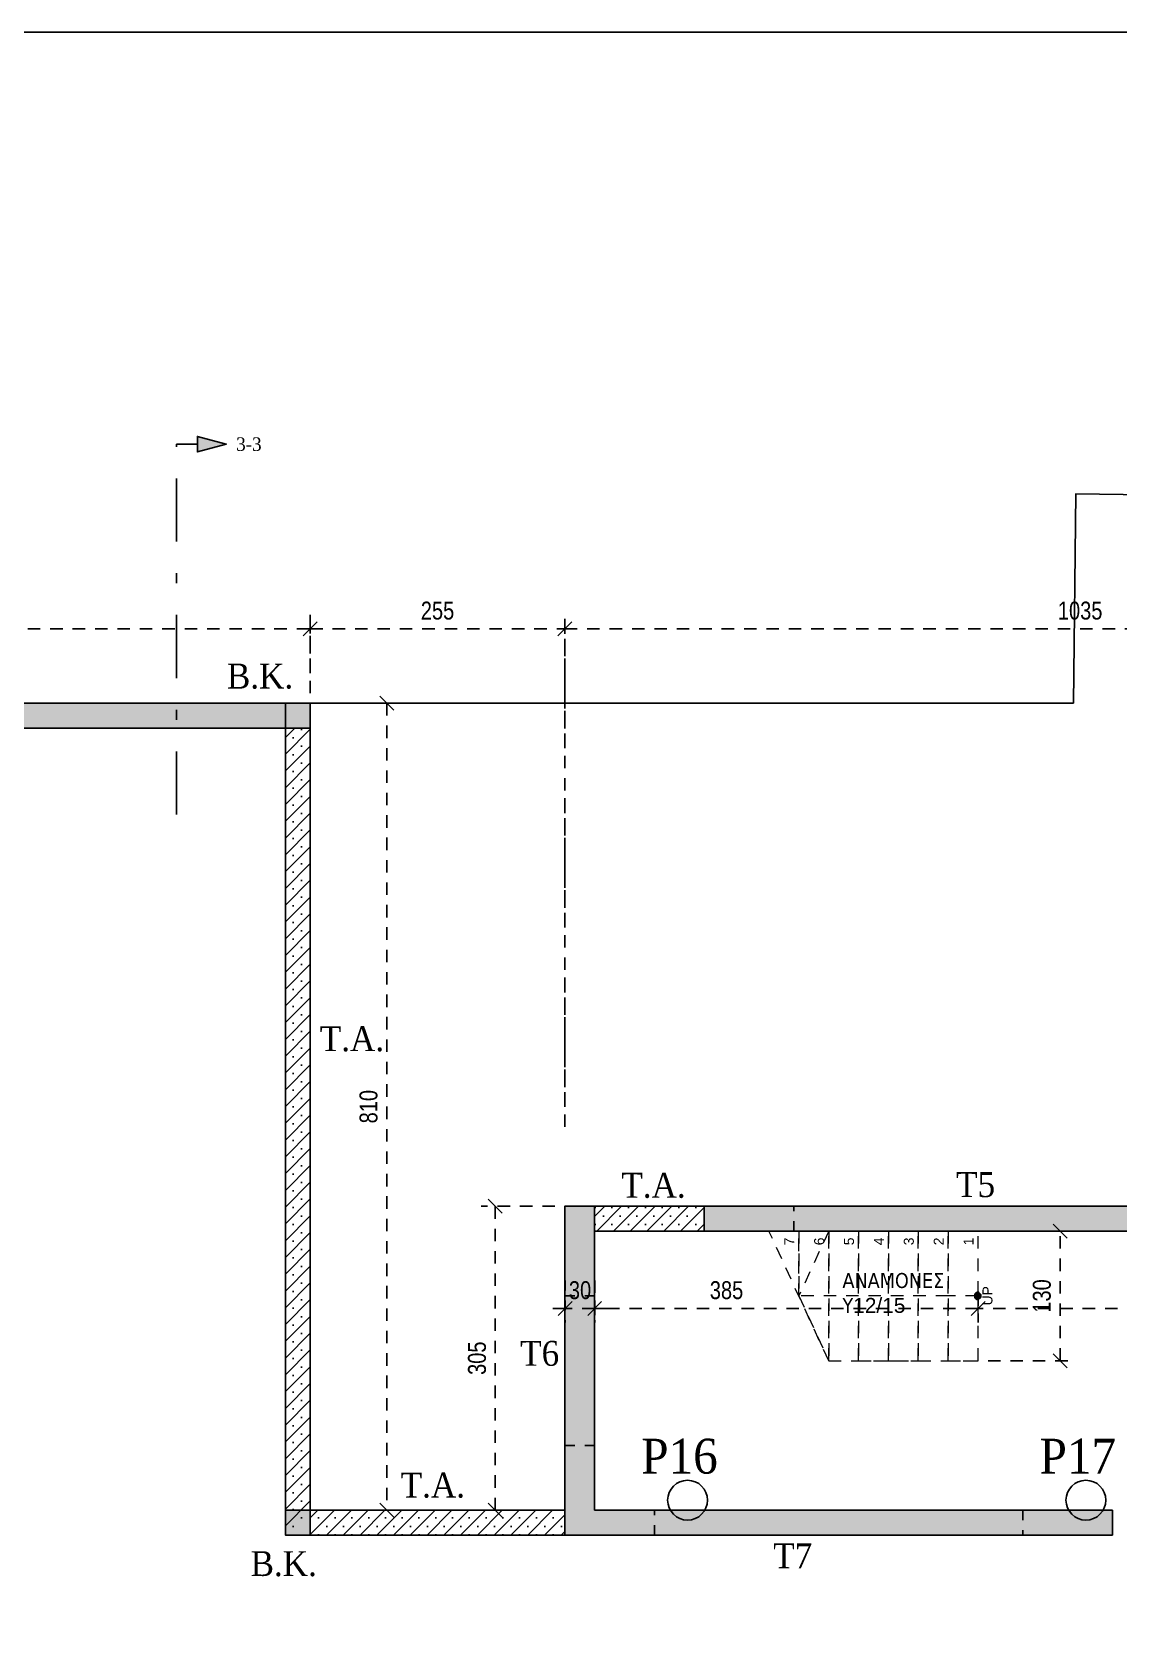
# Model space of a CAD drawing. Header units: millimetres. Extents: x -2171 to 1563, y -1758 to -1505.
# Drawn here: x -1710.61 to -1699.69, y -1606.33 to -1590.25 of the extents above; entities that cross this region are included whole.
import ezdxf
from ezdxf.enums import TextEntityAlignment as Align

# ---------------------------------------------------------------- set-up
doc = ezdxf.new("R2010")
doc.units = ezdxf.units.MM
doc.header["$PDMODE"] = 32
for name, pattern in [('DASHDOT', [25.4, 12.7, -6.35, 0, -6.35]), ('Dashed Small', [282.222222, 141.111111, -141.111111]), ('DASHED2', [0.375, 0.25, -0.125]), ('DOT', [0.025, 0, -0.025]), ('HIDDEN', [0.375, 0.25, -0.125]), ('HIDDEN2', [0.1875, 0.125, -0.0625])]:
    doc.linetypes.add(name, pattern=pattern)
doc.layers.get('Defpoints').update_dxf_attribs({"color": 6})
for name, color, linetype in [('-S_TEXT', 3, 'Continuous'), ('AM_5', 7, 'Continuous'), ('Col_Det_Fill', 7, 'Continuous'), ('COLUMNS', 3, 'Continuous'), ('Fill_Col', 7, 'Continuous'), ('Geo_Col', 7, 'Continuous'), ('Geo_Col_-1', 7, 'Continuous'), ('Geo_Lines', 7, 'Continuous'), ('Geo_Lines_-1', 94, 'Continuous'), ('Sect_Line_Symbol', 7, 'Continuous'), ('STAIRS', 9, 'Continuous'), ('Text_Col_-1', 7, 'Continuous')]:
    doc.layers.add(name, color=color, linetype=linetype)
doc.layers.add('A-ANNO-DIMS', color=1, linetype='Continuous', lineweight=9)
doc.styles.add('1-100', font='arial.ttf', dxfattribs={"width": 0.8})
doc.styles.add('GENERATED_STYLE_1', font='arial.ttf')
doc.styles.add('S1TmsNwRmn11_b_934_161', font='times.ttf', dxfattribs={"width": 0.933629, "height": 0.001087})
doc.styles.add('S1TmsNwRmn1359_b_934_161', font='times.ttf', dxfattribs={"width": 0.933629, "height": 0.135937})
doc.styles.get("Standard").update_dxf_attribs({"font": 'tahoma.ttf'})
doc.dimstyles.new('Copy of 1-100', dxfattribs={"dimtxt": 0.18, "dimasz": 0.14, "dimexe": 0.14, "dimexo": 0.1, "dimgap": 0.09, "dimtad": 1, "dimdec": 0, "dimlfac": 100, "dimrnd": 5, "dimzin": 5, "dimdsep": 46, "dimtxsty": '1-100', "dimblk": 'OBLIQUE', "dimcen": 0.09, "dimclrd": 1, "dimclre": 1, "dimclrt": 2, "dimadec": 0, "dimazin": 0, "dimtfac": 1, "dimtdec": 0, "dimtix": 1, "dimtmove": 2, "dimatfit": 3, "dimfxl": 5, "dimfxlon": 1, "dimtolj": 1, "dimtzin": 5, "dimarcsym": 0})
pattern_1 = [(45, (-88.00182, 0), (-0.084189901, 0.084189901), []), (45, (-87.91763, 0), (-0.084189901, 0.084189901), [0, -0.1190625])]

# ---------------------------------------------------------------- blocks, each defined once
blk = doc.blocks.new('_Oblique')
at = {"color": 0, "linetype": 'ByBlock', "lineweight": -2}
blk.add_line((-0.5, -0.5), (0.5, 0.5), dxfattribs=at)
blk = doc.blocks.new('*D1577')
at = {"layer": 'A-ANNO-DIMS', "color": 1, "linetype": 'HIDDEN2', "lineweight": -2, "ltscale": 0.5, "transparency": 16777216}
blk.add_line((-1701.107, -1602.911), (-1701.107, -1603.201), dxfattribs=at)
at = {"layer": 'A-ANNO-DIMS', "color": 1, "linetype": 'DASHED2', "lineweight": -2, "ltscale": 0.5, "transparency": 16777216}
blk.add_line((-1697.457, -1603.061), (-1701.107, -1603.061), dxfattribs=at)
at = {"layer": 'A-ANNO-DIMS', "color": 1, "linetype": 'HIDDEN', "lineweight": -2, "ltscale": 0.5, "transparency": 16777216}
blk.add_line((-1697.457, -1602.98), (-1697.457, -1603.201), dxfattribs=at)
at = {"layer": 'Defpoints', "color": 0, "ltscale": 0.5, "transparency": 16777216}
for p in [(-1701.107, -1602.811), (-1697.457, -1602.88), (-1701.107, -1603.061)]:
    blk.add_point(p, dxfattribs=at)
at = {"layer": 'A-ANNO-DIMS', "color": 1, "lineweight": -2, "ltscale": 0.5, "transparency": 16777216, "xscale": 0.14, "yscale": 0.14, "zscale": 0.14, "rotation": 180}
blk.add_blockref('_Oblique', (-1701.107, -1603.061), dxfattribs=at)
at = {"layer": 'A-ANNO-DIMS', "color": 1, "lineweight": -2, "ltscale": 0.5, "transparency": 16777216, "xscale": 0.14, "yscale": 0.14, "zscale": 0.14}
blk.add_blockref('_Oblique', (-1697.457, -1603.061), dxfattribs=at)
at = {"layer": 'A-ANNO-DIMS', "color": 2, "ltscale": 0.5, "transparency": 16777216, "insert": (-1699.282, -1602.879), "char_height": 0.18, "attachment_point": 5, "style": '1-100'}
blk.add_mtext('\\A1;365', dxfattribs=at)
blk = doc.blocks.new('*D1578')
at = {"layer": 'A-ANNO-DIMS', "color": 1, "linetype": 'HIDDEN2', "lineweight": -2, "ltscale": 0.5, "transparency": 16777216}
blk.add_line((-1704.957, -1602.78), (-1704.957, -1603.201), dxfattribs=at)
at = {"layer": 'A-ANNO-DIMS', "color": 1, "linetype": 'DASHED2', "lineweight": -2, "ltscale": 0.5, "transparency": 16777216}
blk.add_line((-1701.107, -1603.061), (-1704.957, -1603.061), dxfattribs=at)
at = {"layer": 'A-ANNO-DIMS', "color": 1, "linetype": 'HIDDEN', "lineweight": -2, "ltscale": 0.5, "transparency": 16777216}
blk.add_line((-1701.107, -1602.911), (-1701.107, -1603.201), dxfattribs=at)
at = {"layer": 'Defpoints', "color": 0, "ltscale": 0.5, "transparency": 16777216}
for p in [(-1704.957, -1602.68), (-1701.107, -1602.811), (-1704.957, -1603.061)]:
    blk.add_point(p, dxfattribs=at)
at = {"layer": 'A-ANNO-DIMS', "color": 1, "lineweight": -2, "ltscale": 0.5, "transparency": 16777216, "xscale": 0.14, "yscale": 0.14, "zscale": 0.14, "rotation": 180}
blk.add_blockref('_Oblique', (-1704.957, -1603.061), dxfattribs=at)
at = {"layer": 'A-ANNO-DIMS', "color": 1, "lineweight": -2, "ltscale": 0.5, "transparency": 16777216, "xscale": 0.14, "yscale": 0.14, "zscale": 0.14}
blk.add_blockref('_Oblique', (-1701.107, -1603.061), dxfattribs=at)
at = {"layer": 'A-ANNO-DIMS', "color": 2, "ltscale": 0.5, "transparency": 16777216, "insert": (-1703.633, -1602.879), "char_height": 0.18, "attachment_point": 5, "style": '1-100'}
blk.add_mtext('\\A1;385', dxfattribs=at)
blk = doc.blocks.new('*D1579')
at = {"layer": 'A-ANNO-DIMS', "color": 1, "linetype": 'HIDDEN2', "lineweight": -2, "ltscale": 0.5, "transparency": 16777216}
blk.add_line((-1705.252, -1602.78), (-1705.252, -1603.201), dxfattribs=at)
at = {"layer": 'A-ANNO-DIMS', "color": 1, "linetype": 'HIDDEN', "lineweight": -2, "ltscale": 0.5, "transparency": 16777216}
blk.add_line((-1704.957, -1602.78), (-1704.957, -1603.201), dxfattribs=at)
at = {"layer": 'A-ANNO-DIMS', "color": 1, "linetype": 'DASHED2', "lineweight": -2, "ltscale": 0.5, "transparency": 16777216}
for p, q in [((-1705.252, -1603.061), (-1705.392, -1603.061)), ((-1704.957, -1603.061), (-1705.252, -1603.061)), ((-1704.957, -1603.061), (-1704.817, -1603.061))]:
    blk.add_line(p, q, dxfattribs=at)
at = {"layer": 'Defpoints', "color": 0, "ltscale": 0.5, "transparency": 16777216}
for p in [(-1705.252, -1602.68), (-1704.957, -1602.68), (-1705.252, -1603.061)]:
    blk.add_point(p, dxfattribs=at)
at = {"layer": 'A-ANNO-DIMS', "color": 1, "lineweight": -2, "ltscale": 0.5, "transparency": 16777216, "xscale": 0.14, "yscale": 0.14, "zscale": 0.14}
blk.add_blockref('_Oblique', (-1705.252, -1603.061), dxfattribs=at)
at = {"layer": 'A-ANNO-DIMS', "color": 1, "lineweight": -2, "ltscale": 0.5, "transparency": 16777216, "xscale": 0.14, "yscale": 0.14, "zscale": 0.14, "rotation": 180}
blk.add_blockref('_Oblique', (-1704.957, -1603.061), dxfattribs=at)
at = {"layer": 'A-ANNO-DIMS', "color": 2, "ltscale": 0.5, "transparency": 16777216, "insert": (-1705.104, -1602.879), "char_height": 0.18, "attachment_point": 5, "style": '1-100'}
blk.add_mtext('\\A1;30', dxfattribs=at)
blk = doc.blocks.new('*D1581')
at = {"layer": 'A-ANNO-DIMS', "color": 1, "linetype": 'HIDDEN', "lineweight": -2, "ltscale": 0.5, "transparency": 16777216}
blk.add_line((-1723.924, -1601.239), (-1723.924, -1596.099), dxfattribs=at)
at = {"layer": 'A-ANNO-DIMS', "color": 1, "linetype": 'HIDDEN2', "lineweight": -2, "ltscale": 0.5, "transparency": 16777216}
blk.add_line((-1707.813, -1596.886), (-1707.813, -1596.099), dxfattribs=at)
at = {"layer": 'A-ANNO-DIMS', "color": 1, "linetype": 'DASHED2', "lineweight": -2, "ltscale": 0.5, "transparency": 16777216}
blk.add_line((-1723.924, -1596.239), (-1707.813, -1596.239), dxfattribs=at)
at = {"layer": 'Defpoints', "color": 0, "ltscale": 0.5, "transparency": 16777216}
for p in [(-1707.813, -1596.239), (-1707.813, -1596.986), (-1723.924, -1607.336)]:
    blk.add_point(p, dxfattribs=at)
at = {"layer": 'A-ANNO-DIMS', "color": 1, "lineweight": -2, "ltscale": 0.5, "transparency": 16777216, "xscale": 0.14, "yscale": 0.14, "zscale": 0.14, "rotation": 180}
blk.add_blockref('_Oblique', (-1723.924, -1596.239), dxfattribs=at)
at = {"layer": 'A-ANNO-DIMS', "color": 1, "lineweight": -2, "ltscale": 0.5, "transparency": 16777216, "xscale": 0.14, "yscale": 0.14, "zscale": 0.14}
blk.add_blockref('_Oblique', (-1707.813, -1596.239), dxfattribs=at)
at = {"layer": 'A-ANNO-DIMS', "color": 2, "ltscale": 0.5, "transparency": 16777216, "insert": (-1715.868, -1596.058), "char_height": 0.18, "attachment_point": 5, "style": '1-100'}
blk.add_mtext('\\A1;1610', dxfattribs=at)
blk = doc.blocks.new('*D1582')
at = {"layer": 'A-ANNO-DIMS', "color": 1, "linetype": 'HIDDEN', "lineweight": -2, "ltscale": 0.5, "transparency": 16777216}
blk.add_line((-1707.813, -1596.886), (-1707.813, -1596.099), dxfattribs=at)
at = {"layer": 'A-ANNO-DIMS', "color": 1, "linetype": 'HIDDEN2', "lineweight": -2, "ltscale": 0.5, "transparency": 16777216}
blk.add_line((-1705.257, -1601.239), (-1705.257, -1596.099), dxfattribs=at)
at = {"layer": 'A-ANNO-DIMS', "color": 1, "linetype": 'DASHED2', "lineweight": -2, "ltscale": 0.5, "transparency": 16777216}
blk.add_line((-1707.813, -1596.239), (-1705.257, -1596.239), dxfattribs=at)
at = {"layer": 'Defpoints', "color": 0, "ltscale": 0.5, "transparency": 16777216}
for p in [(-1705.257, -1596.239), (-1707.813, -1596.986), (-1705.257, -1602.036)]:
    blk.add_point(p, dxfattribs=at)
at = {"layer": 'A-ANNO-DIMS', "color": 1, "lineweight": -2, "ltscale": 0.5, "transparency": 16777216, "xscale": 0.14, "yscale": 0.14, "zscale": 0.14, "rotation": 180}
blk.add_blockref('_Oblique', (-1707.813, -1596.239), dxfattribs=at)
at = {"layer": 'A-ANNO-DIMS', "color": 1, "lineweight": -2, "ltscale": 0.5, "transparency": 16777216, "xscale": 0.14, "yscale": 0.14, "zscale": 0.14}
blk.add_blockref('_Oblique', (-1705.257, -1596.239), dxfattribs=at)
at = {"layer": 'A-ANNO-DIMS', "color": 2, "ltscale": 0.5, "transparency": 16777216, "insert": (-1706.535, -1596.058), "char_height": 0.18, "attachment_point": 5, "style": '1-100'}
blk.add_mtext('\\A1;255', dxfattribs=at)
blk = doc.blocks.new('*D1583')
at = {"layer": 'A-ANNO-DIMS', "color": 1, "linetype": 'HIDDEN', "lineweight": -2, "ltscale": 0.5, "transparency": 16777216}
blk.add_line((-1705.257, -1601.239), (-1705.257, -1596.099), dxfattribs=at)
at = {"layer": 'A-ANNO-DIMS', "color": 1, "linetype": 'HIDDEN2', "lineweight": -2, "ltscale": 0.5, "transparency": 16777216}
blk.add_line((-1694.907, -1601.239), (-1694.907, -1596.099), dxfattribs=at)
at = {"layer": 'A-ANNO-DIMS', "color": 1, "linetype": 'DASHED2', "lineweight": -2, "ltscale": 0.5, "transparency": 16777216}
blk.add_line((-1705.257, -1596.239), (-1694.907, -1596.239), dxfattribs=at)
at = {"layer": 'Defpoints', "color": 0, "ltscale": 0.5, "transparency": 16777216}
for p in [(-1694.907, -1596.239), (-1705.257, -1602.036), (-1694.907, -1602.036)]:
    blk.add_point(p, dxfattribs=at)
at = {"layer": 'A-ANNO-DIMS', "color": 1, "lineweight": -2, "ltscale": 0.5, "transparency": 16777216, "xscale": 0.14, "yscale": 0.14, "zscale": 0.14, "rotation": 180}
blk.add_blockref('_Oblique', (-1705.257, -1596.239), dxfattribs=at)
at = {"layer": 'A-ANNO-DIMS', "color": 1, "lineweight": -2, "ltscale": 0.5, "transparency": 16777216, "xscale": 0.14, "yscale": 0.14, "zscale": 0.14}
blk.add_blockref('_Oblique', (-1694.907, -1596.239), dxfattribs=at)
at = {"layer": 'A-ANNO-DIMS', "color": 2, "ltscale": 0.5, "transparency": 16777216, "insert": (-1700.082, -1596.058), "char_height": 0.18, "attachment_point": 5, "style": '1-100'}
blk.add_mtext('\\A1;1035', dxfattribs=at)
blk = doc.blocks.new('*D1589')
at = {"layer": 'A-ANNO-DIMS', "color": 1, "linetype": 'HIDDEN', "lineweight": -2, "ltscale": 0.5, "transparency": 16777216}
blk.add_line((-1707.713, -1596.986), (-1706.905, -1596.986), dxfattribs=at)
at = {"layer": 'A-ANNO-DIMS', "color": 1, "linetype": 'DASHED2', "lineweight": -2, "ltscale": 0.5, "transparency": 16777216}
blk.add_line((-1707.045, -1596.986), (-1707.045, -1605.086), dxfattribs=at)
at = {"layer": 'A-ANNO-DIMS', "color": 1, "linetype": 'HIDDEN2', "lineweight": -2, "ltscale": 0.5, "transparency": 16777216}
blk.add_line((-1707.713, -1605.086), (-1706.905, -1605.086), dxfattribs=at)
at = {"layer": 'Defpoints', "color": 0, "ltscale": 0.5, "transparency": 16777216}
for p in [(-1707.813, -1596.986), (-1707.813, -1605.086), (-1707.045, -1605.086)]:
    blk.add_point(p, dxfattribs=at)
at = {"layer": 'A-ANNO-DIMS', "color": 1, "lineweight": -2, "ltscale": 0.5, "transparency": 16777216, "xscale": 0.14, "yscale": 0.14, "zscale": 0.14}
for p, rotation in [((-1707.045, -1596.986), 90), ((-1707.045, -1605.086), 270)]:
    blk.add_blockref('_Oblique', p, dxfattribs=dict(at, rotation=rotation))
at = {"layer": 'A-ANNO-DIMS', "color": 2, "ltscale": 0.5, "transparency": 16777216, "insert": (-1707.227, -1601.036), "char_height": 0.18, "attachment_point": 5, "rotation": 90, "style": '1-100'}
blk.add_mtext('\\A1;810', dxfattribs=at)
blk = doc.blocks.new('*D1590')
at = {"layer": 'A-ANNO-DIMS', "color": 1, "linetype": 'HIDDEN', "lineweight": -2, "ltscale": 0.5, "transparency": 16777216}
blk.add_line((-1697.561, -1596.986), (-1692.421, -1596.986), dxfattribs=at)
at = {"layer": 'A-ANNO-DIMS', "color": 1, "linetype": 'DASHED2', "lineweight": -2, "ltscale": 0.5, "transparency": 16777216}
blk.add_line((-1692.561, -1596.986), (-1692.561, -1602.036), dxfattribs=at)
at = {"layer": 'A-ANNO-DIMS', "color": 1, "linetype": 'HIDDEN2', "lineweight": -2, "ltscale": 0.5, "transparency": 16777216}
blk.add_line((-1694.807, -1602.036), (-1692.421, -1602.036), dxfattribs=at)
at = {"layer": 'Defpoints', "color": 0, "ltscale": 0.5, "transparency": 16777216}
for p in [(-1707.813, -1596.986), (-1694.907, -1602.036), (-1692.561, -1602.036)]:
    blk.add_point(p, dxfattribs=at)
at = {"layer": 'A-ANNO-DIMS', "color": 1, "lineweight": -2, "ltscale": 0.5, "transparency": 16777216, "xscale": 0.14, "yscale": 0.14, "zscale": 0.14}
for p, rotation in [((-1692.561, -1596.986), 90), ((-1692.561, -1602.036), 270)]:
    blk.add_blockref('_Oblique', p, dxfattribs=dict(at, rotation=rotation))
at = {"layer": 'A-ANNO-DIMS', "color": 2, "ltscale": 0.5, "transparency": 16777216, "insert": (-1692.743, -1599.511), "char_height": 0.18, "attachment_point": 5, "rotation": 90, "style": '1-100'}
blk.add_mtext('\\A1;505', dxfattribs=at)
blk = doc.blocks.new('*D1591')
at = {"layer": 'A-ANNO-DIMS', "color": 1, "linetype": 'HIDDEN', "lineweight": -2, "ltscale": 0.5, "transparency": 16777216}
blk.add_line((-1705.357, -1602.036), (-1706.096, -1602.036), dxfattribs=at)
at = {"layer": 'A-ANNO-DIMS', "color": 1, "linetype": 'DASHED2', "lineweight": -2, "ltscale": 0.5, "transparency": 16777216}
blk.add_line((-1705.956, -1602.036), (-1705.956, -1605.086), dxfattribs=at)
at = {"layer": 'A-ANNO-DIMS', "color": 1, "linetype": 'HIDDEN2', "lineweight": -2, "ltscale": 0.5, "transparency": 16777216}
blk.add_line((-1705.357, -1605.086), (-1706.096, -1605.086), dxfattribs=at)
at = {"layer": 'Defpoints', "color": 0, "ltscale": 0.5, "transparency": 16777216}
for p in [(-1705.257, -1602.036), (-1705.956, -1605.086), (-1705.257, -1605.086)]:
    blk.add_point(p, dxfattribs=at)
at = {"layer": 'A-ANNO-DIMS', "color": 1, "lineweight": -2, "ltscale": 0.5, "transparency": 16777216, "xscale": 0.14, "yscale": 0.14, "zscale": 0.14}
for p, rotation in [((-1705.956, -1602.036), 90), ((-1705.956, -1605.086), 270)]:
    blk.add_blockref('_Oblique', p, dxfattribs=dict(at, rotation=rotation))
at = {"layer": 'A-ANNO-DIMS', "color": 2, "ltscale": 0.5, "transparency": 16777216, "insert": (-1706.138, -1603.561), "char_height": 0.18, "attachment_point": 5, "rotation": 90, "style": '1-100'}
blk.add_mtext('\\A1;305', dxfattribs=at)
blk = doc.blocks.new('*D1595')
at = {"layer": 'AM_5', "color": 1, "linetype": 'HIDDEN2', "lineweight": -2, "ltscale": 0.5, "transparency": 16777216}
blk.add_line((-1701.007, -1602.286), (-1700.144, -1602.286), dxfattribs=at)
at = {"layer": 'AM_5', "color": 1, "linetype": 'DASHED2', "lineweight": -2, "ltscale": 0.5, "transparency": 16777216}
blk.add_line((-1700.284, -1603.586), (-1700.284, -1602.286), dxfattribs=at)
at = {"layer": 'AM_5', "color": 1, "linetype": 'HIDDEN', "lineweight": -2, "ltscale": 0.5, "transparency": 16777216}
blk.add_line((-1701.007, -1603.586), (-1700.144, -1603.586), dxfattribs=at)
at = {"layer": 'Defpoints', "color": 0, "ltscale": 0.5, "transparency": 16777216}
for p in [(-1701.107, -1602.286), (-1700.284, -1602.286), (-1701.107, -1603.586)]:
    blk.add_point(p, dxfattribs=at)
at = {"layer": 'AM_5', "color": 1, "lineweight": -2, "ltscale": 0.5, "transparency": 16777216, "xscale": 0.14, "yscale": 0.14, "zscale": 0.14}
for p, rotation in [((-1700.284, -1602.286), 90), ((-1700.284, -1603.586), 270)]:
    blk.add_blockref('_Oblique', p, dxfattribs=dict(at, rotation=rotation))
at = {"layer": 'AM_5', "color": 2, "ltscale": 0.5, "transparency": 16777216, "insert": (-1700.466, -1602.936), "char_height": 0.18, "attachment_point": 5, "rotation": 90, "style": '1-100'}
blk.add_mtext('\\A1;130', dxfattribs=at)
blk = doc.blocks.new('zw$9B12')
at = {"layer": 'COLUMNS'}
for centre in [(1.233, 0.1), (5.233, 0.1)]:
    blk.add_circle(centre, 0.2, dxfattribs=at)
at = {"layer": 'Text_Col_-1', "color": 200, "style": 'S1TmsNwRmn11_b_934_161', "width": 0.933629}
for s, p in [('P16', (0.768, 0.367)), ('P17', (4.768, 0.367))]:
    blk.add_text(s, height=0.35, dxfattribs=at).set_placement(p)

msp = doc.modelspace()

# ---------------------------------------------------------------- hatches: boundary and pattern name
at = {"layer": 'Fill_Col'}
for points in [[(-1707.8128, -1597.2358), (-1707.8128, -1596.9858), (-1708.0628, -1596.9858), (-1708.0628, -1597.2358)], [(-1704.9572, -1605.0859), (-1704.9572, -1602.0359), (-1705.2572, -1602.0359), (-1705.2572, -1605.3359), (-1705.1072, -1605.2109)], [(-1703.8572, -1602.2859), (-1698.6569, -1602.2859), (-1698.6569, -1602.0359), (-1703.8572, -1602.0359)], [(-1707.813, -1605.3358), (-1707.813, -1605.0858), (-1708.063, -1605.0858), (-1708.063, -1605.3358)], [(-1705.2572, -1605.3359), (-1699.7572, -1605.3359), (-1699.7572, -1605.0859), (-1704.9572, -1605.0859), (-1705.1072, -1605.2109)]]:
    msp.add_hatch(color=253, dxfattribs=at).paths.add_polyline_path(points)
at = {"layer": 'Geo_Col_-1', "ltscale": 0.5, "transparency": 33554572}
h = msp.add_hatch(dxfattribs=at)
h.set_pattern_fill('SACNCR', scale=0.05)
h.set_pattern_definition(pattern_1)
h.paths.add_polyline_path([(-1723.6738, -1597.2355), (-1708.0628, -1597.2355), (-1708.0628, -1596.9858), (-1707.8131, -1596.9858), (-1707.8128, -1596.9855), (-1723.6737, -1596.9855)])
h = msp.add_hatch(dxfattribs=at)
h.set_pattern_fill('SACNCR', scale=0.05)
h.set_pattern_definition(pattern_1)
h.paths.add_polyline_path([(-1708.0628, -1597.2358), (-1708.0628, -1605.3358), (-1707.9378, -1605.2108), (-1707.8128, -1605.0858), (-1707.8128, -1597.2358)])
h = msp.add_hatch(dxfattribs=at)
h.set_pattern_fill('SACNCR', scale=0.05)
h.set_pattern_definition(pattern_1)
h.paths.add_polyline_path([(-1704.9572, -1602.2859), (-1703.8572, -1602.2859), (-1703.8572, -1602.0359), (-1704.9572, -1602.0359)])
h = msp.add_hatch(dxfattribs=at)
h.set_pattern_fill('SACNCR', scale=0.05)
h.set_pattern_definition(pattern_1)
h.paths.add_polyline_path([(-1707.813, -1605.3358), (-1705.2572, -1605.3359), (-1705.2572, -1605.0858), (-1707.8128, -1605.0858), (-1707.813, -1605.086)])
at = {"layer": 'Sect_Line_Symbol'}
msp.add_hatch(color=2, dxfattribs=at).paths.add_polyline_path([(-1709.1568, -1594.3859), (-1708.9466, -1594.3859), (-1708.9466, -1594.4635), (-1708.6568, -1594.3859), (-1708.9466, -1594.3082), (-1708.9466, -1594.3859)])
at = {"layer": 'STAIRS', "linetype": 'HIDDEN2', "lineweight": 15}
msp.add_hatch(color=8, dxfattribs=at).paths.add_polyline_path([(-1701.1071, -1602.8984, 1), (-1701.1071, -1602.9734, 1)])

# ---------------------------------------------------------------- linework, layer by layer
at = {"layer": '-S_TEXT', "ltscale": 5}
msp.add_lwpolyline([(-1732.0504, -1590.2497), (-1673.9029, -1590.2497), (-1673.9029, -1630.2944), (-1732.0504, -1630.2944)], close=True, dxfattribs=at)
at = {"layer": 'Col_Det_Fill', "color": 252, "ltscale": 0.5}
msp.add_lwpolyline([(-1723.9238, -1596.9854), (-1707.8128, -1596.9859), (-1707.8132, -1605.0858), (-1705.2572, -1605.0859), (-1705.2572, -1602.0359), (-1694.9072, -1602.0359), (-1694.9072, -1607.1359), (-1704.0069, -1607.1361), (-1704.0068, -1613.8288), (-1719.6909, -1613.8258), (-1719.691, -1610.6858), (-1725.604, -1610.6855), (-1725.6039, -1607.3359), (-1723.9238, -1607.3357)], close=True, dxfattribs=at)
at = {"layer": 'Geo_Col', "color": 94}
for points in [[(-1723.6738, -1597.2355), (-1708.0628, -1597.2355), (-1708.0628, -1596.9858), (-1707.8131, -1596.9858), (-1707.8128, -1596.9855), (-1723.6737, -1596.9855)], [(-1707.8128, -1597.2358), (-1707.8128, -1596.9858), (-1708.0628, -1596.9858), (-1708.0628, -1597.2358)], [(-1704.9572, -1602.2859), (-1703.8572, -1602.2859), (-1703.8572, -1602.0359), (-1704.9572, -1602.0359)], [(-1703.8572, -1602.2859), (-1698.6569, -1602.2859), (-1698.6569, -1602.0359), (-1703.8572, -1602.0359)], [(-1707.813, -1605.3358), (-1707.813, -1605.0858), (-1708.063, -1605.0858), (-1708.063, -1605.3358)], [(-1707.813, -1605.3358), (-1705.2572, -1605.3359), (-1705.2572, -1605.0858), (-1707.8128, -1605.0858), (-1707.813, -1605.086)]]:
    msp.add_lwpolyline(points, close=True, dxfattribs=at)
for points in [[(-1708.0628, -1597.2358), (-1708.0628, -1605.3358)], [(-1707.8128, -1597.2358), (-1708.0628, -1597.2358)], [(-1707.8128, -1605.0858), (-1707.8128, -1597.2358)], [(-1704.9572, -1602.0359), (-1705.2572, -1602.0359)], [(-1705.2572, -1602.0359), (-1705.2572, -1605.3359)], [(-1704.9572, -1605.0859), (-1704.9572, -1602.0359)], [(-1699.7572, -1605.0859), (-1704.9572, -1605.0859)], [(-1699.7572, -1605.3359), (-1699.7572, -1605.0859)], [(-1705.2572, -1605.3359), (-1699.7572, -1605.3359)]]:
    msp.add_lwpolyline(points, dxfattribs=at)
at = {"layer": 'Geo_Col', "color": 94, "linetype": 'DOT'}
for points in [[(-1705.2572, -1602.0359), (-1705.2572, -1602.9359), (-1704.9572, -1602.9359), (-1704.9572, -1602.0359)], [(-1703.8572, -1602.2859), (-1702.9572, -1602.2859), (-1702.9572, -1602.0359), (-1703.8572, -1602.0359)], [(-1705.2572, -1605.3359), (-1704.3572, -1605.3359), (-1704.3572, -1605.0859), (-1704.9572, -1605.0859), (-1704.9572, -1604.4359), (-1705.2572, -1604.4359)], [(-1699.7572, -1605.0859), (-1700.6572, -1605.0859), (-1700.6572, -1605.3359), (-1699.7572, -1605.3359)]]:
    msp.add_lwpolyline(points, close=True, dxfattribs=at)
at = {"layer": 'Geo_Lines', "color": 94}
msp.add_lwpolyline([(-1723.9237, -1596.9854), (-1707.813, -1596.9858), (-1707.8132, -1605.0859), (-1705.2572, -1605.0859), (-1705.2572, -1602.0359), (-1694.9072, -1602.0359), (-1694.9072, -1607.1359), (-1704.0069, -1607.1359), (-1704.0068, -1613.8261), (-1719.6911, -1613.8264), (-1719.691, -1610.6858), (-1725.604, -1610.6859), (-1725.6039, -1607.3359), (-1723.9241, -1607.3358), (-1723.9238, -1596.9856)], dxfattribs=at)
at = {"layer": 'Geo_Lines_-1', "color": 94, "ltscale": 0.5}
msp.add_lwpolyline([(-1730.65, -1596.9859), (-1731.5625, -1606.5488, 0.4189744), (-1723.1805, -1616.5329), (-1685.8535, -1619.4842, 0.4025719), (-1676.0599, -1611.458), (-1674.2785, -1595.2502), (-1700.1259, -1594.886), (-1700.15, -1596.9859)], format="xyb", close=True, dxfattribs=at)
at = {"layer": 'Sect_Line_Symbol', "color": 2}
msp.add_lwpolyline([(-1709.1568, -1594.3859), (-1708.9466, -1594.3859), (-1708.9466, -1594.4635), (-1708.6568, -1594.3859), (-1708.9466, -1594.3082), (-1708.9466, -1594.3859)], close=True, dxfattribs=at)
at = {"layer": 'Sect_Line_Symbol', "color": 2, "linetype": 'DASHDOT', "ltscale": 0.05}
msp.add_lwpolyline([(-1709.1568, -1598.1045), (-1709.1568, -1594.3859)], dxfattribs=at)
at = {"layer": 'STAIRS', "color": 8, "linetype": 'Dashed Small', "lineweight": 13}
for p, q in [((-1703.6071, -1602.2859), (-1704.9571, -1602.2859)), ((-1704.9571, -1602.2859), (-1704.9571, -1605.0859)), ((-1703.5071, -1602.2859), (-1703.6071, -1602.2859)), ((-1703.3172, -1602.2859), (-1703.5071, -1602.2859)), ((-1704.9571, -1605.0859), (-1703.5071, -1605.0859))]:
    msp.add_line(p, q, dxfattribs=at)
at = {"layer": 'STAIRS', "color": 8, "linetype": 'Continuous', "lineweight": 13}
for p, q in [((-1701.1071, -1602.2859), (-1703.2071, -1602.2859)), ((-1702.9071, -1602.2859), (-1703.2071, -1602.2859)), ((-1702.6071, -1602.2859), (-1702.9071, -1602.2859)), ((-1702.3071, -1602.2859), (-1702.6071, -1602.2859)), ((-1702.0071, -1602.2859), (-1702.3071, -1602.2859)), ((-1701.7071, -1602.2859), (-1702.0071, -1602.2859)), ((-1701.4071, -1602.2859), (-1701.7071, -1602.2859))]:
    msp.add_line(p, q, dxfattribs=at)
at = {"layer": 'STAIRS', "color": 8, "linetype": 'HIDDEN2', "lineweight": 13}
for p, q in [((-1702.6071, -1603.5859), (-1703.2071, -1602.2859)), ((-1702.9071, -1602.2859), (-1702.9071, -1602.9359)), ((-1702.9071, -1602.9359), (-1702.9071, -1602.2859)), ((-1702.6071, -1602.2859), (-1702.9071, -1602.9359)), ((-1702.6071, -1602.2859), (-1702.6071, -1603.5859)), ((-1702.6071, -1603.5859), (-1702.6071, -1602.2859)), ((-1702.3071, -1602.2859), (-1702.3071, -1603.5859)), ((-1702.3071, -1603.5859), (-1702.3071, -1602.2859)), ((-1702.0071, -1602.2859), (-1702.0071, -1603.5859)), ((-1702.0071, -1603.5859), (-1702.0071, -1602.2859)), ((-1701.7071, -1602.2859), (-1701.7071, -1603.5859)), ((-1701.7071, -1603.5859), (-1701.7071, -1602.2859)), ((-1701.1071, -1602.2859), (-1701.4071, -1602.2859)), ((-1701.4071, -1602.2859), (-1701.4071, -1603.5859)), ((-1701.4071, -1603.5859), (-1701.4071, -1602.2859)), ((-1701.1071, -1603.5859), (-1701.1071, -1602.2859)), ((-1701.1071, -1603.5859), (-1701.1071, -1602.2859)), ((-1701.4071, -1602.9359), (-1702.9071, -1602.9359)), ((-1702.9071, -1602.9359), (-1702.6071, -1603.5859)), ((-1701.1071, -1602.9359), (-1701.4071, -1602.9359)), ((-1702.6071, -1603.5859), (-1701.1071, -1603.5859)), ((-1702.6071, -1603.5859), (-1702.3071, -1603.5859)), ((-1702.3071, -1603.5859), (-1702.0071, -1603.5859)), ((-1702.0071, -1603.5859), (-1701.7071, -1603.5859)), ((-1701.7071, -1603.5859), (-1701.4071, -1603.5859)), ((-1701.4071, -1603.5859), (-1701.1071, -1603.5859))]:
    msp.add_line(p, q, dxfattribs=at)
at = {"layer": 'STAIRS', "color": 8, "linetype": 'HIDDEN2', "lineweight": 13, "flags": 128}
msp.add_lwpolyline([(-1701.1071, -1602.8984, 1), (-1701.1071, -1602.9734, 1)], format="xyb", close=True, dxfattribs=at)

# ---------------------------------------------------------------- block references
at = {"layer": 'Col_Det_Fill', "color": 252, "ltscale": 0.5}
msp.add_blockref('zw$9B12', (-1705.2572, -1605.0859), dxfattribs=at)

# ---------------------------------------------------------------- texts
at = {"layer": '-S_TEXT', "color": 2, "linetype": 'HIDDEN', "insert": (-1701.1153, -1602.7058, 0), "char_height": 0.15, "attachment_point": 3}
msp.add_mtext_dynamic_manual_height_columns('\\pxql;ΑΝΑΜΟΝΕΣ \\PΥ{\\fArial|b0|i0|c186|p34;12/15}', width=1.353729, gutter_width=1, heights=[0], dxfattribs=at)
at = {"layer": 'Sect_Line_Symbol', "color": 2, "style": 'S1TmsNwRmn1359_b_934_161', "width": 0.933629}
msp.add_text('3-3', height=0.13594, dxfattribs=at).set_placement((-1708.5568, -1594.3859), align=Align.MIDDLE_LEFT)
at = {"layer": 'STAIRS', "color": 8, "linetype": 'HIDDEN2', "lineweight": 15, "char_height": 0.1, "attachment_point": 4, "rotation": 90, "style": 'GENERATED_STYLE_1'}
for s, insert in [('\\A1;{\\pql;\\fArial|b0|i0|c0|p0;\\W1.000000;7}', (-1703.0028, -1602.4272)), ('\\A1;{\\pql;\\fArial|b0|i0|c0|p0;\\W1.000000;6}', (-1702.702, -1602.4272)), ('\\A1;{\\pql;\\fArial|b0|i0|c0|p0;\\W1.000000;5}', (-1702.402, -1602.4272)), ('\\A1;{\\pql;\\fArial|b0|i0|c0|p0;\\W1.000000;4}', (-1702.1028, -1602.4272)), ('\\A1;{\\pql;\\fArial|b0|i0|c0|p0;\\W1.000000;3}', (-1701.8019, -1602.4272)), ('\\A1;{\\pql;\\fArial|b0|i0|c0|p0;\\W1.000000;2}', (-1701.5028, -1602.4272)), ('\\A1;{\\pql;\\fArial|b0|i0|c0|p0;\\W1.000000;1}', (-1701.2028, -1602.4272)), ('\\A1;{\\pql;\\fArial|b0|i0|c0|p0;\\W1.000000;UP}', (-1701.012, -1603.0311))]:
    msp.add_mtext(s, dxfattribs=dict(at, insert=insert))
at = {"layer": 'Text_Col_-1', "color": 200, "style": 'S1TmsNwRmn11_b_934_161', "width": 0.933629}
for s, p in [('B.K.', (-1708.6501, -1596.8392)), ('T.A.', (-1707.7168, -1600.4789)), ('T.A.', (-1704.6893, -1601.9499)), ('T5', (-1701.3273, -1601.9434)), ('T6', (-1705.7048, -1603.6367)), ('T.A.', (-1706.905, -1604.9594)), ('T7', (-1703.1641, -1605.6691)), ('B.K.', (-1708.4124, -1605.7476))]:
    msp.add_text(s, height=0.25, dxfattribs=at).set_placement(p)

# ---------------------------------------------------------------- dimensions: what is measured, and where the dimension line sits
at = {"layer": 'A-ANNO-DIMS', "ltscale": 0.5}
for base, p1, p2, picture, middle in [((-1707.813, -1596.2395), (-1723.9238, -1607.3357), (-1707.813, -1596.9858), '*D1581', (-1715.8684, -1596.0576)), ((-1705.2572, -1596.2395), (-1707.813, -1596.9858), (-1705.2572, -1602.0359), '*D1582', (-1706.5351, -1596.0576)), ((-1694.9072, -1596.2395), (-1705.2572, -1602.0359), (-1694.9072, -1602.0359), '*D1583', (-1700.0822, -1596.0575)), ((-1705.2516, -1603.0611), (-1704.9572, -1602.6805), (-1705.2516, -1602.6805), '*D1579', (-1705.1044, -1602.8791)), ((-1701.1071, -1603.0611), (-1697.4572, -1602.8799), (-1701.1071, -1602.8112), '*D1577', (-1699.2821, -1602.8791))]:
    dim = msp.add_linear_dim(base=base, p1=p1, p2=p2, dimstyle='Copy of 1-100', dxfattribs=at)
    dim.commit()
    dim.dimension.update_dxf_attribs({"geometry": picture, "text_midpoint": middle})
for base, p1, p2, picture, middle in [((-1692.5606, -1602.0359), (-1707.813, -1596.9858), (-1694.9072, -1602.0359), '*D1590', (-1692.7425, -1599.5109)), ((-1707.0452, -1605.0859), (-1707.8128, -1596.9858), (-1707.8127, -1605.0859), '*D1589', (-1707.2271, -1601.0359)), ((-1705.9558, -1605.0858), (-1705.2572, -1602.0359), (-1705.2572, -1605.0858), '*D1591', (-1706.1378, -1603.5609))]:
    dim = msp.add_linear_dim(base=base, p1=p1, p2=p2, angle=90, dimstyle='Copy of 1-100', dxfattribs=at)
    dim.commit()
    dim.dimension.update_dxf_attribs({"geometry": picture, "text_midpoint": middle})
dim = msp.add_linear_dim(base=(-1704.9572, -1603.0611), p1=(-1701.1071, -1602.8112), p2=(-1704.9572, -1602.6805), dimstyle='Copy of 1-100', dxfattribs=at)
dim.commit()
dim.dimension.update_dxf_attribs({"geometry": '*D1578', "text_midpoint": (-1703.6327, -1602.8791), "dimtype": 128})
at = {"layer": 'AM_5', "ltscale": 0.5}
dim = msp.add_linear_dim(base=(-1700.2835, -1602.2859), p1=(-1701.1071, -1603.5859), p2=(-1701.1071, -1602.2859), angle=90, dimstyle='Copy of 1-100', dxfattribs=at)
dim.commit()
dim.dimension.update_dxf_attribs({"geometry": '*D1595', "text_midpoint": (-1700.4655, -1602.9359)})

doc.saveas('drawing.dxf')
